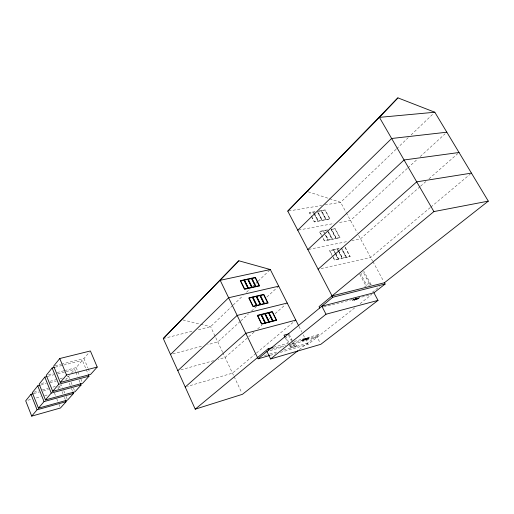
<?xml version="1.0" encoding="UTF-8"?>
<svg xmlns="http://www.w3.org/2000/svg" width="514" height="514" viewBox="0 0 514 514"><rect width="100%" height="100%" fill="white"/><g stroke="black" fill="none" stroke-linecap="round" stroke-linejoin="round"><path stroke-width="0.39" stroke-dasharray="2.57 1.93" d="M57.973 388.892L59.997 386.528L60.581 387.967M65.741 379.807L67.18 378.124L64.86 378.734M67.096 376.813L68.651 376.402L69.647 375.239M71.639 372.907L74.633 369.405L75.513 371.532M64.655 370.575L76.156 367.626L82.362 360.359L88.093 374.038M61.41 364.169L83.943 358.509L89.404 352.122M232.617 305.586L210.579 326.653L197.402 329.962M233.195 305.027L243.058 295.601M246.534 292.273L250.016 288.945M252.914 286.176L255.233 283.959M255.818 283.4L257.553 281.736M258.137 281.184L269.734 270.094M396.108 149.259L340.628 202.304L324.854 204.938M396.679 148.707L408.238 137.656M411.129 134.893L433.668 113.343M240.269 321.391L217.801 341.971L207.727 344.643M240.86 320.852L248.551 313.81M251.507 311.105L256.827 306.228M266.882 297.021L278.113 286.728M407.236 168.47L350.497 220.435L338.687 222.626M407.827 167.93L417.284 159.269M420.24 156.564L445.06 133.833M254.044 332.102L225.1 357.461L218.238 359.382M257.662 328.934L261.883 325.24M267.91 319.952L269.721 318.372M275.144 313.617L285.392 304.635M419.989 186.71L360.507 238.824L351.865 240.591M420.587 186.184L426.594 180.922M428.997 178.814L459.041 152.497M255.85 353.574L232.489 373.125L187.514 386.374M256.467 353.06L295.197 320.64M430.269 207.579L370.658 257.475L319.669 268.886M430.886 207.065L470.214 174.143M291.046 339.696L291.663 339.619M366.681 278.273L367.349 278.209M295.865 344.669L290.956 346.07L289.883 346.931L294.792 345.524L295.865 344.669L296.456 345.845L295.377 346.706L293.07 342.073M364.625 286.992L365.968 285.912L371.102 284.634L370.202 285.347M296.456 345.845L291.547 347.258L290.474 348.113L289.196 345.543M291.772 343.5L301.737 340.666L303.845 339.118M353.504 298.505L353.844 299.148L351.679 300.87L354.101 299.084M301.988 340.596L304.339 338.977L302.483 340.454L302.181 339.857L301.988 340.596L301.435 340.069L301.737 340.666M302.727 340.39L304.834 338.835L302.977 340.319L302.425 339.786L302.483 340.454M303.221 340.249L305.329 338.694L303.472 340.178L302.919 339.645L302.977 340.319M355.637 298.685L353.471 300.407L355.38 298.75L352.193 300.735M303.716 340.107L305.83 338.559L303.967 340.037L303.414 339.503L303.472 340.178M355.887 298.615L353.728 300.337L356.144 298.55M304.211 339.966L306.325 338.418L304.461 339.895L303.909 339.368L303.967 340.037M355.861 298.917L354.236 300.208L356.112 298.852M304.706 339.825L306.819 338.276L304.956 339.754L304.404 339.227L304.461 339.895M305.2 339.683L307.308 338.135L305.451 339.613L304.898 339.086L304.956 339.754M305.451 339.613L307.802 338M305.939 339.478L308.297 337.859L306.434 339.336C306.485 339.446 304.918 338.186 305.695 339.542M358.438 297.959L355.251 299.938L357.166 298.287L354.744 300.073L356.652 298.422M358.149 298.319L356.266 299.675M306.678 339.266L308.792 337.717L306.929 339.195L306.376 338.668L306.434 339.336M358.945 297.824L356.774 299.546L359.196 297.76L357.281 299.411L359.704 297.632L371.738 294.516L359.832 303.838M307.173 339.124L309.28 337.576L307.417 339.054L306.871 338.527L306.929 339.195M299.251 349.674L318.494 334.563L319.091 335.745L307.417 339.054M372.277 292.299L379.563 286.574M280.393 352.379L308.047 344.399L354.814 307.764M270.409 355.264L275.787 353.709M264.427 355.604L269.053 354.274M269.786 354.062L277.502 351.846M283.644 350.079L307.456 343.23M271.842 349.154L285.636 345.241M270.036 350.638L283.812 346.719M289.17 345.19L317.228 337.203L320.113 342.883M273.506 347.271L288.752 342.966M294.092 341.457L318.494 334.563M180.877 369.829L213.663 360.661M27.968 400.207L31.752 399.185M36.288 397.952L40.824 396.724M44.602 395.703L48.387 394.675M34.014 393.473L39.366 392.041M43.189 391.019L48.534 389.593M57.703 387.138L59.997 386.528M33.834 392.214L38.428 390.993M42.257 389.972L48.387 388.34M52.987 387.113L55.287 386.502M59.881 385.282L61.41 384.87L62.592 387.762M172.845 353.895L202.298 346.083M40.857 385.031L46.273 383.611M50.147 382.596L56.341 380.97M41.473 383.508L45.354 382.493M50.012 381.279L56.225 379.653M60.106 378.638L62.438 378.028M323.614 306.98L353.844 299.148M47.866 376.299L53.983 374.719M57.812 373.736L65.458 371.77M66.222 371.571L74.633 369.405M48.554 374.7L53.154 373.524M56.99 372.541L63.89 370.767M163.298 338.533L192.75 331.132M55.191 365.73L60.633 364.362M55.236 367.202L62.991 365.242M63.762 365.049L82.362 360.359M362.704 272.124L364.175 271.777L371.802 285.925M337.788 249.097L339.15 248.808M308.651 249.418L347.933 241.394M327.579 229.842L319.297 231.416L322.175 236.845M326.474 230.394L323.724 230.921L324.443 232.277M298.538 230.066L333.965 223.5M314.652 211.691L309.325 212.603L311.812 217.293M319.13 210.926L325.163 209.885L330.116 219.118L314.292 221.977L312.165 217.962M313.758 212.186L315.133 211.948M288.579 211.003L321.7 205.465M182.965 319.952L199.843 324.051M200.608 324.238L210.579 326.653L222.446 351.827M308.182 191.806L340.628 202.304L345.941 212.07M346.32 212.764L357.172 232.694M358.656 235.418L372.566 260.99M372.952 261.69L383.656 281.357M345.19 247.195L350.285 256.692L334.524 260.142L329.41 250.491L341.283 248.011L346.385 257.546M359.761 274.347L365.968 285.912M345.1 247.568L349.854 256.428L346.475 257.167L341.714 248.275M321.244 210.56L326.204 219.825M336.22 238.547L331.196 229.154L335.102 228.409L340.127 237.77L324.334 240.918L322.535 237.526M331.1 229.514L335.79 238.284L332.385 238.965L328.767 232.193M341.926 249.753L345.954 257.283L342.549 258.028L338.52 250.472M317.299 211.235L322.259 220.538M327.617 230.574L332.288 239.331M337.357 248.834L338.084 250.202M338.45 250.883L342.459 258.401M317.915 212.924L321.828 220.275L318.391 220.892L314.472 213.522M327.881 231.621L331.858 239.068L328.42 239.755L325.889 234.994M338.726 251.956L337.261 249.206L333.83 249.926L335.301 252.682M339.092 252.644L342.028 258.137L338.597 258.889L335.668 253.37M314.035 213.252L318.288 221.251M323.293 230.651L324.366 232.681M325.805 235.386L328.324 240.122M333.4 249.663L334.858 252.406M335.224 253.094L338.508 259.268M314.298 214.287L313.225 212.276L309.762 212.873L311.188 215.559M314.652 214.955L317.858 220.988L314.395 221.611L311.542 216.233M325.002 234.416L323.19 231.017L319.727 231.679L321.539 235.091M325.362 235.097L327.893 239.858L324.43 240.546L321.899 235.772M335.501 254.173L333.303 250.035L329.847 250.761L332.05 254.912M335.867 254.867L338.071 259.005L334.62 259.756L332.417 255.606M298.987 326.429L301.808 332.031M303.221 334.826L308.047 344.399M289.279 334.486L292.723 341.386M288.54 335.231L291.888 341.945M292.222 342.613L293.224 344.624L290.281 345.466L285.598 336.047M290.956 346.07L291.547 347.258M285.405 337.916L287.814 342.767M222.78 352.533L233.819 375.946M234.153 376.653L241.805 392.882M83.943 358.509L87.888 367.895M88.19 368.622L90.008 372.958M76.156 367.626L77.633 371.179M77.929 371.892L79.702 376.158M80.884 379.004L82.362 382.557M75.809 372.239L77.569 376.499M79.04 380.039L80.216 382.879M68.651 376.402L69.557 378.606M71.067 382.275L72.275 385.211M73.483 388.147L74.389 390.344M69.281 383.245L70.187 385.436M71.388 388.366L72.59 391.289M63.768 390.653L64.95 393.544M66.126 396.435L67.308 399.327M62.053 391.572L62.926 393.73M64.398 397.335L65.272 399.494M54.433 393.037L55.583 395.883M56.733 398.736L57.883 401.582M59.033 404.428L59.9 406.561M369.386 283.593L366.302 284.358L360.751 274.033L363.841 273.3L369.386 283.593M339.703 237.507L336.317 238.181L331.62 229.417L335.012 228.769L339.703 237.507M325.773 219.562L322.362 220.178L317.729 211.498L321.147 210.913L325.773 219.562M329.692 218.855L326.3 219.465L321.674 210.824L325.066 210.239L329.692 218.855"/><path stroke-width="0.77" d="M33.249 393.673L30.962 394.289L25.7 400.824L31.707 416.128L60.472 407.987L66.152 401.659L65.567 400.213M40.079 385.237L37.753 385.847L32.298 392.625L38.454 408.167L67.597 400.046L73.489 393.486L72.892 392.021M47.102 376.492L44.808 377.083L39.148 384.119L45.457 399.905L74.993 391.816L81.103 385.005L80.512 383.585M54.465 367.394L52.139 367.979L46.254 375.291L52.73 391.327L82.658 383.271L88.999 376.203L88.395 374.764M59.759 358.521L53.636 366.116L60.279 382.416L90.618 374.398L97.21 367.054L90.393 350.959L59.759 358.521L66.544 375.034L60.279 382.416M31.707 416.128L37.085 409.78L66.152 401.659M38.454 408.167L44.037 401.582L73.489 393.486M45.457 399.905L51.252 393.075L81.103 385.005M52.73 391.327L58.75 384.228L88.999 376.203M384.421 282.758L488.3 201.135L434.825 112.238L397.92 97.872L379.422 117.359L287.789 211.132L332.751 297.246L385.114 284.036L384.421 282.758L332.044 295.903M298.634 325.728L270.313 269.542L238.849 260.778L163.298 338.533L195.224 409.17L242.467 394.296L297.991 350.67M287.789 211.132L397.92 97.872M163.298 338.533L238.849 260.778M170.519 354.512L228.621 297.754L278.704 286.189M297.754 230.214L391.642 138.491L446.833 132.207M177.831 370.684L237.16 315.429L287.204 303.048M307.86 249.579L404.068 159.982L459.041 152.497M185.226 387.048L245.814 333.335L295.807 320.126M318.121 269.233L416.706 181.847L471.447 173.115M195.224 409.17L268.167 348.781L272.741 347.49M488.3 201.135L433.9 211.582L319.053 306.652L319.74 307.982M270.313 269.542L220.191 280.31L258.124 358.811L332.751 297.246M266.972 351.512L270.608 358.965L326.004 314.227L378.015 300.388L373.929 292.794L321.873 306.222L326.004 314.227M373.929 292.794L385.114 284.036M378.015 300.388L320.839 344.303L270.608 358.965M258.124 358.811L269.644 355.482M288.932 333.792L284.024 335.141L285.058 337.223M66.544 375.034L97.21 367.054M434.825 112.238L379.422 117.359L433.9 211.582M251.622 278.228L255.824 286.722M260.058 295.261L264.318 303.864M268.604 312.518L272.915 321.224M247.876 279.051L252.078 287.57M256.313 296.141L260.579 304.77M264.864 313.456L269.182 322.194M244.105 279.873L248.313 288.425M252.547 297.028L256.814 305.689M261.099 314.401L265.417 323.177M268.167 348.781L268.771 350.028M52.139 367.979L58.75 384.228M44.808 377.083L51.252 393.075M37.753 385.847L44.037 401.582M30.962 394.289L37.085 409.78M265.025 322.946L261.742 323.801L257.713 315.583L260.996 314.761L265.025 322.946M268.79 321.97L265.526 322.818L261.498 314.632L264.755 313.81L268.79 321.97M272.523 320.999L269.285 321.841L265.256 313.681L268.501 312.865L272.523 320.999M276.243 320.036L273.024 320.871L268.995 312.743L272.214 311.934L276.243 320.036M276.628 320.261L261.632 324.161L257.315 315.358L272.317 311.58L276.628 320.261M256.415 305.457L253.132 306.254L249.155 298.146L252.438 297.375L256.415 305.457M260.18 304.545L256.923 305.335L252.939 297.259L256.203 296.488L260.18 304.545M263.926 303.633L260.682 304.423L256.704 296.372L259.949 295.608L263.926 303.633M267.646 302.733L264.421 303.517L260.45 295.492L263.669 294.734L267.646 302.733M268.032 302.958L253.023 306.607L248.757 297.921L263.778 294.387L268.032 302.958M247.921 288.193L244.632 288.939L240.706 280.933L243.996 280.214L247.921 288.193M251.693 287.339L248.423 288.084L244.497 280.104L247.761 279.391L251.693 287.339M255.439 286.491L252.194 287.23L248.262 279.275L251.513 278.569L255.439 286.491M259.159 285.649L255.933 286.382L252.008 278.459L255.233 277.753L259.159 285.649M259.544 285.874L244.523 289.286L240.314 280.708L255.342 277.419L259.544 285.874"/></g></svg>
